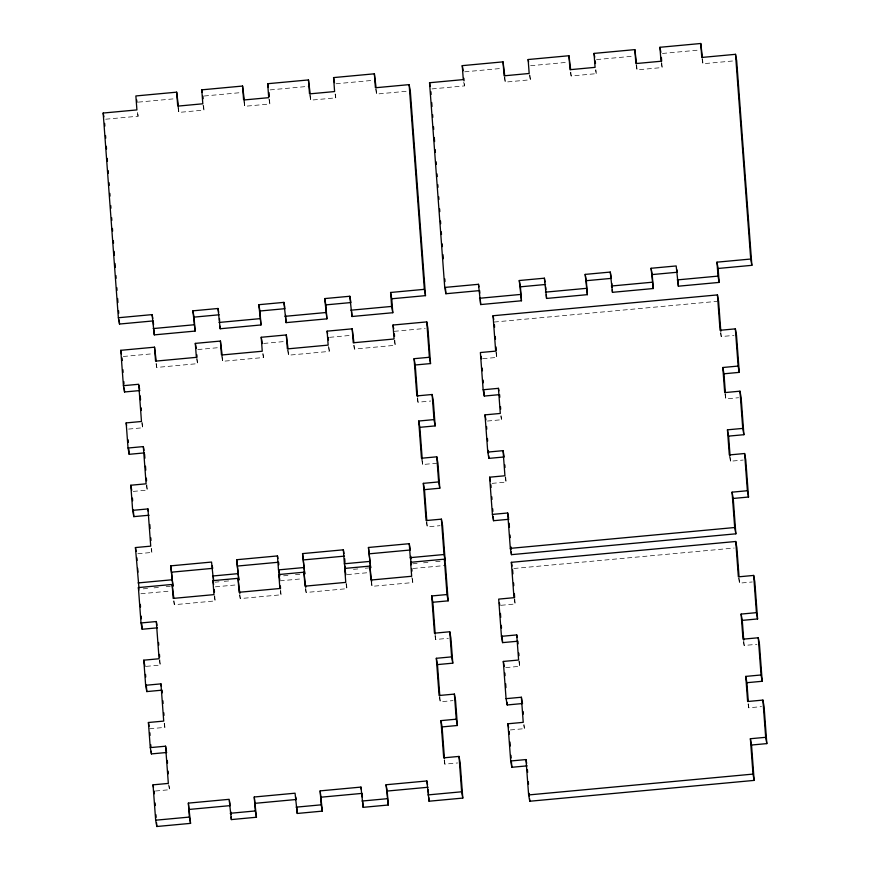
<?xml version="1.0" encoding="UTF-8"?>
<svg xmlns="http://www.w3.org/2000/svg" width="870" height="870" viewBox="0 0 870 870"><rect width="100%" height="100%" fill="white"/><g stroke="black" fill="none" stroke-linecap="round" stroke-linejoin="round"><path stroke-width="0.65" stroke-dasharray="4.35 3.26" d="M138.352 102.127L175.196 98.712M204.243 96.004L241.099 92.59M270.146 89.893L308.306 86.347M336.037 83.77L372.893 80.344M464.721 71.819L501.566 68.404M530.613 65.707L567.468 62.281M596.515 59.584L633.36 56.158M662.418 53.461L699.262 50.036M105.672 119.212L138.069 116.21L137.786 112.404M177.937 107.38L178.861 112.415L203.961 110.088L203.591 105.009M243.839 101.268L244.764 106.303L269.863 103.965L269.483 98.897M309.731 95.145L310.655 100.18L335.766 97.853L335.483 94.047M375.633 89.023L376.558 94.058L407.606 91.176M432.053 88.903L464.439 85.902L464.156 82.095M504.317 77.071L505.242 82.117L530.341 79.779L529.863 73.439M570.437 72.21L571.133 75.994L596.233 73.656L595.95 69.85M636.111 64.837L637.036 69.872L662.135 67.545L661.755 62.466M702.003 58.714L702.927 63.749L733.975 60.867M123.29 356.482L152.979 353.731M197.794 349.566L220.251 347.478M263.697 343.443L284.838 341.486M329.589 337.332L350.73 335.363M394.175 331.329L425.212 328.447M494.203 322.041L717.239 301.335M156.024 363.66L156.72 367.434L197.512 363.649L197.131 358.57M221.687 356.276L222.611 361.311L263.414 357.526L263.131 353.72M287.589 350.164L288.514 355.199L329.306 351.404L328.936 346.336M353.72 345.303L354.405 349.077L395.208 345.292L394.828 340.213M482.806 358.712L496.835 357.418L496.444 352.176M720.523 332.797L721.208 336.57L733.965 335.396M128.597 429.084L142.626 427.779L142.234 422.461M417.306 398.427L418.002 402.212L430.748 401.026M487.439 421.047L501.457 419.742L501.163 415.773M724.917 393.871L725.841 398.906L738.586 397.721M133.23 491.409L147.248 490.114L146.856 484.797M421.7 459.501L422.624 464.536L436.653 463.231M492.061 483.372L506.09 482.067L505.687 476.782M729.538 456.195L730.463 461.23L743.219 460.045M137.851 553.744L151.88 552.439L151.587 548.448M426.333 521.826L427.257 526.861L440.002 525.687M143.256 588.849L148.65 588.348M154.055 587.848L160.798 587.228M166.203 586.728L170.248 586.347M215.064 582.182L219.022 581.812M224.308 581.323L230.92 580.714M283.609 575.82L288.883 575.331M295.495 574.711L300.781 574.222M353.47 569.328L360.071 568.719M365.356 568.23L369.315 567.86M412.782 563.825L418.187 563.325M423.581 562.825L430.335 562.194M435.729 561.694L441.133 561.193M140.897 593.753L170.596 591.002M215.412 586.837L236.542 584.879M279.988 580.845L302.445 578.757M347.206 574.602L368.347 572.634M413.13 568.48L444.178 565.598M513.865 568.491L734.182 548.035M173.63 600.931L174.326 604.704L215.118 600.92L214.749 595.841M239.533 594.808L240.229 598.582L281.021 594.797L280.64 589.719M305.435 588.686L306.12 592.47L346.923 588.675L346.543 583.607M371.099 581.312L372.023 586.347L412.815 582.563L412.445 577.484M501.109 605.292L515.138 603.987L514.746 598.745M738.586 578.115L739.511 583.15L752.267 581.965M146.214 666.355L160.232 665.05L159.841 659.732M434.924 635.698L435.609 639.483L448.365 638.297M505.742 667.616L519.76 666.311L519.368 661.026M743.448 641.701L744.144 645.475L756.889 644.3M149.564 728.799L164.865 727.374L164.474 722.067M439.317 696.772L440.242 701.807L452.987 700.622M510.364 729.952L524.392 728.647L524.088 724.677M748.069 704.026L748.765 707.81L761.522 706.625M155.469 791.015L169.487 789.71L169.193 785.719M444.168 760.358L444.864 764.132L457.62 762.957M661.211 62.509L662.135 67.545M595.548 69.883L596.233 73.656M529.417 74.744L530.341 79.779M463.743 82.128L464.439 85.902M495.911 352.372L496.835 357.418M500.761 415.969L501.457 419.742M505.165 477.032L506.09 482.067M514.213 598.951L515.138 603.987M518.835 661.276L519.76 666.311M523.697 724.862L524.392 728.647M394.284 340.257L395.208 345.292M335.07 94.069L335.766 97.853M411.891 577.517L412.815 582.563M328.381 346.369L329.306 351.404M268.939 98.93L269.863 103.965M345.999 583.639L346.923 588.675M262.718 353.753L263.414 357.526M203.036 105.052L203.961 110.088M280.325 591.024L281.021 594.797M196.587 358.614L197.512 363.649M137.373 112.426L138.069 116.21M214.194 595.885L215.118 600.92M141.701 422.744L142.626 427.779M146.323 485.068L147.248 490.114M151.184 548.665L151.88 552.439M159.308 660.015L160.232 665.05M164.169 723.601L164.865 727.374M168.562 784.675L169.487 789.71M702.558 58.681L702.927 63.749M720.925 332.644L721.208 336.57M725.449 393.621L725.841 398.906M730.169 457.272L730.463 461.23M739.13 577.908L739.511 583.15M743.85 641.516L744.144 645.475M748.472 703.841L748.765 707.81M636.655 64.793L637.036 69.872M570.85 72.188L571.133 75.994M504.861 77.038L505.242 82.117M417.709 398.221L418.002 402.212M422.331 460.545L422.624 464.536M426.855 521.554L427.257 526.861M435.315 635.491L435.609 639.483M439.85 696.489L440.242 701.807M444.57 760.152L444.864 764.132M376.177 88.99L376.558 94.058M354.123 345.27L354.405 349.077M371.642 581.269L372.023 586.347M310.285 95.102L310.655 100.18M288.133 350.121L288.514 355.199M305.838 588.664L306.12 592.47M244.383 101.224L244.764 106.303M222.242 356.243L222.611 361.311M239.946 594.775L240.229 598.582M178.491 107.347L178.861 112.415M156.437 363.627L156.72 367.434M174.043 600.898L174.326 604.704"/><path stroke-width="1.3" d="M178.393 106.075L176.675 92.166L135.872 95.95L136.916 109.914L103.171 113.046L118.363 317.746L119.516 324.042L153.261 320.91M176.675 92.166L177.708 106.129L202.808 103.791L201.775 89.838L242.567 86.043L244.296 99.952M242.567 86.043L243.611 100.006L268.71 97.668L267.677 83.716L308.469 79.931L310.188 93.84M308.469 79.931L309.502 93.884L334.602 91.557L333.569 77.593L374.372 73.809L376.09 87.718M479.827 293.147L479.631 290.602L445.897 293.734L444.733 287.437L429.541 82.737L463.286 79.605L462.253 65.652L503.045 61.857L504.763 75.766M503.045 61.857L504.078 75.82L529.178 73.482L528.144 59.53L568.947 55.734L570.666 69.644M568.947 55.734L569.981 69.698L595.08 67.36L594.047 53.407L634.839 49.623L636.557 63.532M634.839 49.623L635.872 63.575L660.982 61.248L659.938 47.284L700.741 43.5L702.46 57.409M425.495 295.637L424.342 289.34L390.597 292.472L391.75 298.769L425.495 295.637L410.303 90.926L409.139 84.629L375.405 87.761L374.372 73.809M751.865 265.328L750.712 259.032L716.967 262.164L718.131 268.46L751.865 265.328L736.672 60.617L735.52 54.321L701.775 57.453L700.741 43.5M118.363 317.746L152.109 314.614L152.805 318.398M152.109 314.614L154.294 334.874L195.097 331.078L192.901 310.829L218 308.491L218.696 312.276M218 308.491L220.197 328.751L260.989 324.956L258.803 304.707L283.903 302.379L284.827 307.414M324.695 298.584L349.805 296.257L350.958 302.553L325.858 304.881L324.695 298.584L326.892 318.844L286.099 322.629L283.903 302.379M444.733 287.437L478.478 284.305L478.946 286.828M478.478 284.305L480.675 304.565L521.467 300.77L519.27 280.521L544.381 278.193L545.066 281.967M544.381 278.193L546.567 298.443L587.37 294.658L585.173 274.398L610.272 272.071L611.197 277.106M610.272 272.071L612.469 292.32L653.261 288.535L651.075 268.275L676.175 265.948L678.361 286.197L719.164 282.413L718.131 268.46M192.901 310.829L194.053 317.126L219.164 314.788M258.803 304.707L259.956 311.003L285.055 308.676M519.27 280.521L520.434 286.817L545.533 284.479M585.173 274.398L586.326 280.695L611.436 278.367M651.075 268.275L652.228 274.572L677.328 272.245L676.871 269.722M153.142 328.577L193.934 324.782M219.044 322.455L259.836 318.67M284.936 316.332L325.739 312.547M350.838 310.209L391.63 306.425L392.794 312.721L351.991 316.506L349.805 296.257M479.511 298.269L520.314 294.473M545.414 292.146L586.206 288.361M611.316 286.023L652.108 282.239M677.208 279.912L718.011 276.116L719.164 282.413M139.863 390.565L124.562 391.978L123.409 385.682L120.778 350.316L154.523 347.184L156.241 361.094M154.523 347.184L155.556 361.137L196.359 357.353L195.315 343.389L220.425 341.062L222.144 354.971M220.425 341.062L221.458 355.025L262.251 351.23L261.217 337.277L286.317 334.939L288.046 348.848M286.317 334.939L287.361 348.903L328.153 345.107L327.12 331.155L352.219 328.827L353.938 342.736M352.219 328.827L353.253 342.78L394.056 338.995L393.012 325.032L426.757 321.9L427.909 328.197L430.541 363.573L415.24 364.987L414.087 358.69L429.378 357.276L430.541 363.573M499.793 397.275L499.597 394.632L484.296 396.057L483.144 389.76L480.381 352.535L495.672 351.121L493.051 315.745L717.435 294.908L718.587 301.205L720.828 331.339M123.409 385.682L138.711 384.268L141.473 421.482L126.172 422.907L128.031 448.017L129.195 454.314L144.485 452.889M739.272 372.371L738.119 366.074L722.818 367.499L723.971 373.796L739.272 372.371L736.509 335.157L735.357 328.86L720.055 330.285L717.435 294.908M435.163 425.898L434.01 419.601L418.709 421.026L419.862 427.322L435.163 425.898L433.303 400.787L432.14 394.491L416.85 395.915L414.087 358.69M483.144 389.76L498.434 388.335L498.901 390.858M128.031 448.017L143.333 446.593L144.028 450.377M487.765 452.085L503.067 450.66L504.219 456.957L488.918 458.381L487.765 452.085L485.003 414.87L500.304 413.446L498.434 388.335M743.904 434.706L742.741 428.41L727.45 429.823L728.603 436.12L743.904 434.706L741.142 397.481L739.979 391.185L724.688 392.609L722.818 367.499M149.118 515.225L133.817 516.639L132.664 510.342L130.794 485.232L146.095 483.818L143.333 446.593M439.785 488.222L438.632 481.926L423.331 483.35L424.495 489.647L439.785 488.222L437.925 463.112L436.773 456.815L421.471 458.24L418.709 421.026M132.664 510.342L147.954 508.928L148.422 511.44M508.852 519.292L493.551 520.706L492.398 514.409L489.625 477.195L504.926 475.77L503.067 450.66M748.526 497.031L747.373 490.734L732.072 492.159L733.225 498.456L748.526 497.031L745.764 459.817L744.611 453.52L729.31 454.934L727.45 429.823M138.972 587.968L135.426 547.567L150.727 546.142L147.954 508.928M441.394 519.151L444.026 554.516L445.179 560.813L442.558 525.447L441.394 519.151L426.093 520.564L423.331 483.35M492.398 514.409L507.688 512.995L508.613 518.031M170.759 565.848L172.945 586.097L170.759 565.848L211.551 562.053L213.509 581.051M236.651 559.725L238.848 579.975L236.651 559.725L277.454 555.93L277.911 558.453M302.553 553.603L304.739 573.852L302.553 553.603L343.346 549.818L344.041 553.592M368.445 547.48L370.642 567.74L368.445 547.48L409.248 543.696L410.172 548.731M171.912 572.145L212.704 568.349L212.247 565.837M237.804 566.022L278.607 562.227L278.791 564.771M303.706 559.899L344.498 556.115M369.609 553.777L410.401 549.992M138.047 582.933L171.792 579.801M212.584 576.016L237.684 573.678M277.454 555.93L278.487 569.893L303.587 567.566M343.346 549.818L344.379 563.771L369.489 561.444M409.248 543.696L410.281 557.648L444.026 554.516M510.32 548.361L734.693 527.524L735.857 533.821L511.473 554.658L510.32 548.361L507.688 512.995M157.47 627.836L142.18 629.249L141.016 622.953L138.395 587.587L172.14 584.455L173.859 598.364M172.14 584.455L173.173 598.408L213.966 594.623L212.933 580.66L238.032 578.332L239.848 593.514M238.032 578.332L239.065 592.285L279.868 588.501L278.835 574.548L303.935 572.21L305.751 587.391M303.935 572.21L304.968 586.173L345.76 582.378L344.727 568.425L369.826 566.098L371.642 581.269M369.826 566.098L370.87 580.051L411.662 576.266L410.629 562.303L444.363 559.171L445.527 565.467L448.148 600.844L432.847 602.257L431.694 595.961L446.995 594.547L448.148 600.844M518.096 643.854L517.9 641.212L502.599 642.625L501.446 636.329L498.684 599.115L513.974 597.69L511.353 562.324L735.737 541.488L736.89 547.785L739.032 576.603M141.016 622.953L156.317 621.539L157.013 625.312M757.574 618.951L756.421 612.654L741.12 614.079L742.273 620.364L757.574 618.951L754.812 581.725L753.659 575.429L738.358 576.854L735.737 541.488M162.298 692.824L162.103 690.16L146.802 691.585L145.649 685.288L143.778 660.178L159.079 658.753L156.317 621.539M452.781 663.168L451.617 656.872L436.327 658.296L437.479 664.593L452.781 663.168L450.91 638.058L449.757 631.761L434.456 633.186L431.694 595.961M501.446 636.329L516.736 634.915L517.204 637.427M145.649 685.288L160.95 683.863L161.407 686.386M506.068 698.664L521.369 697.24L522.522 703.536L507.221 704.961L506.068 698.664L503.306 661.439L518.607 660.025L516.736 634.915M762.207 681.275L761.043 674.979L745.753 676.403L746.906 682.7L762.207 681.275L759.445 644.061L758.281 637.764L742.991 639.178L741.12 614.079M166.725 752.485L151.423 753.909L150.271 747.613L148.411 722.502L163.712 721.089L160.95 683.863M457.402 725.493L456.25 719.196L440.949 720.621L442.101 726.918L457.402 725.493L455.543 700.383L454.379 694.086L439.089 695.511L436.327 658.296M150.271 747.613L165.572 746.199L166.496 751.234M527.155 765.861L511.854 767.286L510.701 760.989L507.928 723.775L523.229 722.35L521.369 697.24M766.829 743.611L765.676 737.314L750.375 738.728L751.528 745.024L766.829 743.611L764.067 706.386L762.914 700.089L747.613 701.514L745.753 676.403M361.42 789.601L360.963 787.089L320.16 790.873L322.357 811.123L297.257 813.461L295.06 793.201L254.268 796.996L256.454 817.245L231.355 819.583L229.158 799.323L188.366 803.119L190.563 823.368L156.817 826.5L155.665 820.203L153.033 784.838L168.334 783.413L165.572 746.199M360.963 787.089L363.149 807.338L388.248 805.011L386.062 784.751L426.855 780.966L429.051 801.216L462.786 798.084L460.165 762.718L459.012 756.421L443.711 757.835L440.949 720.621M510.701 760.989L525.991 759.564L526.687 763.349M189.519 809.404L230.322 805.62M255.421 803.293L296.213 799.497L295.756 796.985M321.313 797.17L362.116 793.386L362.398 797.192M386.062 784.751L387.215 791.047L428.018 787.263M155.665 820.203L189.399 817.071L190.563 823.368M230.202 813.287L255.301 810.949L256.454 817.245M296.094 807.164L321.193 804.826L322.357 811.123M361.996 801.042L387.096 798.714M427.899 794.919L461.633 791.787L462.786 798.084M528.623 794.941L752.996 774.104L754.159 780.401L529.776 801.237L528.623 794.941L525.991 759.564M659.938 47.284L660.863 52.33M594.047 53.407L594.743 57.181M528.144 59.53L528.612 62.042M462.253 65.652L463.177 70.688M493.051 315.745L493.747 319.518M481.066 356.319L481.534 358.831M429.541 82.737L430.237 86.511M485.003 414.87L485.928 419.905M511.353 562.324L512.049 566.098M489.625 477.195L490.321 480.969M499.369 602.888L499.837 605.411M503.306 661.439L504.23 666.474M507.928 723.775L508.624 727.548M393.012 325.032L393.708 328.816M333.569 77.593L334.493 82.628M410.281 557.648L411.205 562.694M410.629 562.303L411.086 564.826M426.855 780.966L427.551 784.74M327.12 331.155L327.577 333.678M267.677 83.716L268.362 87.489M344.379 563.771L345.303 568.806M344.727 568.425L345.879 574.722M261.217 337.277L262.37 343.574M201.775 89.838L202.231 92.35M278.487 569.893L279.64 576.19L279.259 571.111M278.835 574.548L279.759 579.583M195.315 343.389L196.239 348.435M136.568 99.735L137.036 102.247M212.933 580.66L213.628 584.444M103.171 113.046L103.867 116.819M229.397 800.585L230.082 804.358M138.939 385.53L139.635 389.303M120.778 350.316L121.474 354.09M126.172 422.907L126.628 425.419M130.794 485.232L131.718 490.267M135.426 547.567L136.111 551.341M138.395 587.587L138.852 590.099M143.778 660.178L144.942 666.474M148.411 722.502L149.107 726.287M153.033 784.838L153.501 787.35M735.52 54.321L750.712 259.032M735.357 328.86L738.119 366.074M739.979 391.185L742.741 428.41M744.611 453.52L747.373 490.734M753.659 575.429L756.421 612.654M758.281 637.764L761.043 674.979M762.914 700.089L765.676 737.314M716.967 262.164L718.011 276.116M723.971 373.796L725.352 392.294M728.603 436.12L730.071 455.945M733.225 498.456L735.857 533.821M742.273 620.364L743.752 640.189M746.906 682.7L748.276 701.198M751.528 745.024L754.159 780.401M732.072 492.159L734.693 527.524M750.375 738.728L752.996 774.104M661.385 57.387L661.668 61.194M677.893 279.857L678.361 286.197M652.228 274.572L653.261 288.535M595.297 60.976L595.482 63.51M611.806 283.435L612.088 287.241M612.273 289.786L612.469 292.32M586.326 280.695L587.37 294.658M545.718 287.024L545.914 289.558M546.284 294.636L546.567 298.443M520.434 286.817L521.467 300.77M494.399 324.662L494.595 327.283M495.28 336.451L495.465 339.072M496.052 346.934L496.346 350.86M500.478 406.529L500.674 409.172M504.807 464.885L505.002 467.538M509.135 523.218L509.428 527.144M510.016 535.006L510.212 537.627M510.886 546.795L511.081 549.416M511.277 552.037L511.473 554.658M512.604 569.926L512.898 573.852M513.583 583.03L513.768 585.651M514.355 593.503L514.649 597.44M518.781 653.098L518.977 655.741M523.109 711.464L523.305 714.107M527.438 769.798L527.633 772.419M528.318 781.586L528.514 784.207M529.188 793.375L529.384 795.996M529.58 798.616L529.776 801.237M463.873 78.289L464.058 80.823M480.294 299.487L480.675 304.565M482.219 368.14L482.426 370.794M483.111 380.103L483.307 382.756M483.905 390.739L484.296 396.057M486.558 426.474L486.754 429.138M487.439 438.447L487.635 441.101M488.331 450.41L488.527 453.063M488.722 455.728L488.918 458.381M490.887 484.818L491.082 487.483M491.767 496.781L491.974 499.445M492.659 508.743L492.855 511.408M493.257 516.726L493.551 520.706M500.424 613.383L500.728 617.374M501.316 625.345L501.512 628.01M502.11 635.981L502.599 642.625M504.861 673.054L505.057 675.707M505.644 683.689L505.938 687.681M507.025 702.297L507.221 704.961M509.189 731.398L509.385 734.052M509.972 742.034L510.277 746.014M510.962 755.323L511.158 757.977M511.451 761.968L511.854 767.286M430.9 91.731L431.096 94.417M431.694 102.497L431.998 106.542M432.597 114.623L432.792 117.319M433.499 126.737L433.695 129.434M434.293 137.514L434.598 141.56M435.196 149.64L435.391 152.326M436.098 161.755L436.294 164.452M437.001 173.88L437.197 176.566M437.795 184.647L437.991 187.344M438.697 196.772L438.893 199.469M439.6 208.898L439.796 211.584M440.492 221.013L440.698 223.71M441.297 231.79L441.492 234.476M442.199 243.904L442.395 246.601M442.993 254.682L443.298 258.727M444.798 278.922L444.994 281.619M445.494 288.351L445.897 293.734M409.139 84.629L424.342 289.34M426.757 321.9L429.378 357.276M432.14 394.491L434.01 419.601M436.773 456.815L438.632 481.926M444.363 559.171L446.995 594.547M449.757 631.761L451.617 656.872M454.379 694.086L456.25 719.196M459.012 756.421L461.633 791.787M415.24 364.987L417.611 396.894M419.862 427.322L422.233 459.219M424.495 489.647L426.757 520.216M432.847 602.257L435.217 634.165M437.479 664.593L439.741 695.163M442.101 726.918L444.472 758.814M391.75 298.769L392.794 312.721M394.36 333.873L394.545 336.407M410.868 556.332L411.064 558.877M411.782 568.599L411.967 571.144M428.203 789.797L428.486 793.603M428.769 797.409L429.051 801.216M390.597 292.472L391.63 306.425M351.621 311.438L351.991 316.506M387.215 791.047L388.248 805.011M325.858 304.881L326.892 318.844M328.273 337.451L328.458 339.985M344.694 558.649L344.977 562.455M345.26 566.261L345.444 568.795M362.779 802.26L363.149 807.338M269.015 92.546L269.298 96.352M285.534 315.016L286.099 322.629M320.16 790.873L321.193 804.826M259.956 311.003L260.989 324.956M280.358 585.912L280.553 588.457M296.877 808.382L297.257 813.461M202.927 96.135L203.123 98.669M219.447 318.594L219.631 321.139M220.012 326.217L220.197 328.751M254.268 796.996L255.301 810.949M194.053 317.126L195.097 331.078M196.848 354.764L197.044 357.298M213.27 575.962L213.552 579.768M214.281 589.501L214.466 592.035M230.789 811.96L230.974 814.505M231.17 817.039L231.355 819.583M153.359 322.183L153.544 324.717M153.925 329.795L154.294 334.874M188.366 803.119L189.399 817.071M140.255 395.883L140.548 399.863M141.147 407.845L141.342 410.499M144.583 454.216L144.888 458.207M145.475 466.179L145.768 470.17M146.367 478.141L146.562 480.805M149.803 524.523L150.097 528.514M150.793 537.812L150.988 540.477M158.558 642.451L158.753 645.116M159.449 654.414L159.645 657.078M162.886 700.796L163.092 703.449M163.777 712.758L163.973 715.412M167.323 760.467L167.518 763.12M168.106 771.103L168.301 773.756M104.628 123.377L104.824 126.074M105.531 135.502L105.727 138.2M106.325 146.28L106.521 148.966M107.227 158.394L107.423 161.091M108.13 170.52L108.326 173.206M109.022 182.635L109.228 185.332M109.827 193.412L110.022 196.109M110.729 205.537L110.925 208.224M111.621 217.652L111.828 220.349M112.426 228.429L112.621 231.115M113.317 240.544L113.524 243.241M114.122 251.321L114.427 255.367M115.025 263.447L115.319 267.481M115.917 275.562L116.123 278.259M116.819 287.687L117.026 290.373M117.624 298.453L117.918 302.499M118.516 310.579L118.722 313.276M119.223 320.008L119.516 324.042M122.039 357.918L122.235 360.539M122.909 369.717L123.105 372.327M123.79 381.506L123.975 384.127M124.269 388.053L124.562 391.978M128.107 439.774L128.303 442.417M128.793 449.029L129.195 454.314M132.447 498.14L132.642 500.783M133.327 510.037L133.817 516.639M136.873 557.79L137.069 560.41M137.645 568.273L137.939 572.199M140.331 604.367L140.527 606.977M141.201 616.156L141.397 618.777M141.788 624.007L142.18 629.249M145.529 674.402L145.725 677.045M146.312 684.973L146.802 691.585M149.857 732.768L150.053 735.411M150.738 744.655L150.934 747.297M151.228 751.267L151.423 753.909M154.186 791.135L154.381 793.744M155.067 802.923L155.262 805.544M155.937 814.711L156.132 817.332M156.524 822.574L156.817 826.5"/></g></svg>
